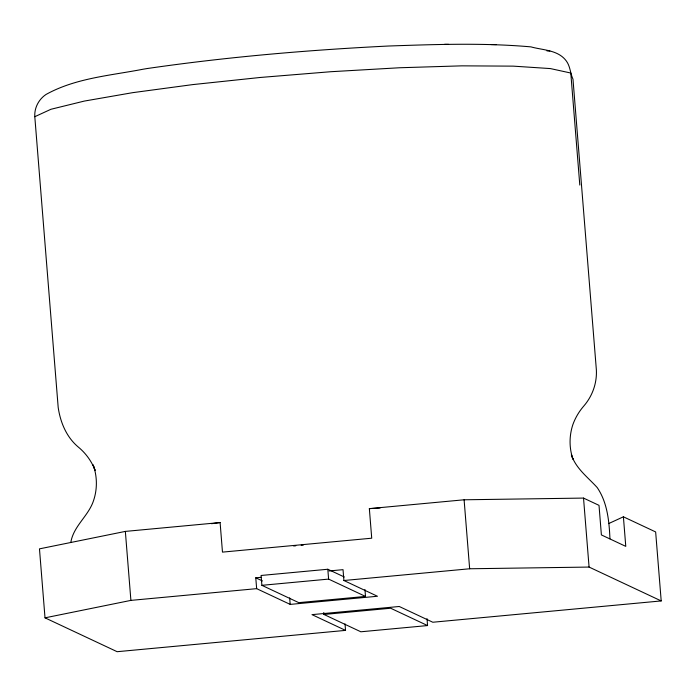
<?xml version="1.0" encoding="UTF-8"?>
<svg xmlns="http://www.w3.org/2000/svg" width="696" height="696" viewBox="0 0 696 696"><rect width="100%" height="100%" fill="white"/><g stroke="black" fill="none" stroke-linecap="round" stroke-linejoin="round"><path stroke-width="1.04" d="M70.818 542.349C73.567 525.889 88.575 515.962 93.569 500.528C97.449 489.027 97.292 476.316 93.16 464.911L95.108 470.365C91.637 461.257 85.756 453.174 78.222 446.989C66.451 437.097 60.369 422.341 58.186 407.404L34.8 116.702C34.235 107.889 38.724 99.337 46.023 94.465C75.673 78.03 110.264 75.594 142.958 69.243L147.152 68.539C227.122 56.933 307.702 50.034 388.385 46.023C435.879 44.396 483.52 42.7 530.926 46.876C542.993 50.26 558.218 49.816 566.361 61.039C570.328 66.424 570.215 73.263 572.982 79.179L596.368 369.889C597.038 383.009 592.531 395.806 584.014 405.785C579.168 411.31 575.375 417.67 572.878 424.586C569.154 435.748 569.076 448.085 572.999 459.203L571.346 454.74C575.87 468.53 587.868 477.247 597.212 487.565C607.46 502.625 609.13 521.147 609.957 538.826M34.8 116.702L50.947 109.272L84.329 101.077L132.675 92.664L192.688 84.608L260.278 77.465L330.844 71.714L399.574 67.756L461.779 65.85L513.222 66.137L550.405 68.582L570.79 73.037L579.803 185.075M608.669 523.575L623.399 516.806L655.649 531.944L661.2 600.926L432.799 622.241L399.252 606.494L311.999 614.638L345.547 630.385L345.016 623.877M623.399 516.806L625.774 546.369L601.388 534.919L599.012 505.357L583.526 498.084L464.102 499.789L369.35 508.637L371.725 538.199L222.476 552.119L220.101 522.557L125.35 531.405L39.472 548.857L45.014 617.839L117.137 651.7L345.547 630.385M45.014 617.839L130.9 600.387L256.65 588.651L290.189 604.398L377.45 596.255L343.902 580.508L343.032 569.667L329.025 570.972M211.549 523.705L220.101 522.557M293.651 546.003L295.8 545.777M344.32 577.001L327.816 569.25L261.087 575.47L261.879 585.327L298.784 602.649L365.504 596.428L364.948 589.529M256.65 588.651L255.771 577.81L261.165 577.306M261.879 585.327L328.608 579.098L365.504 596.428M343.902 580.508L469.652 568.771L589.077 567.066L661.2 600.926M323.779 612.497L323.936 614.464L390.665 608.234L427.561 625.565L427.013 618.666M427.561 625.565L360.841 631.785L323.936 614.464M301.15 545.29L303.291 545.116M369.35 508.637L380.112 508.01M444.613 44.3L448.607 44.344M491.115 44.553L496.387 44.605M546.978 50.921L549.849 51.008M255.771 577.81L262.488 580.96M583.526 498.084L589.077 567.066M464.102 499.789L469.652 568.771M327.816 569.25L328.608 579.098M289.666 597.89L290.189 604.398M125.35 531.405L130.9 600.387"/></g></svg>
